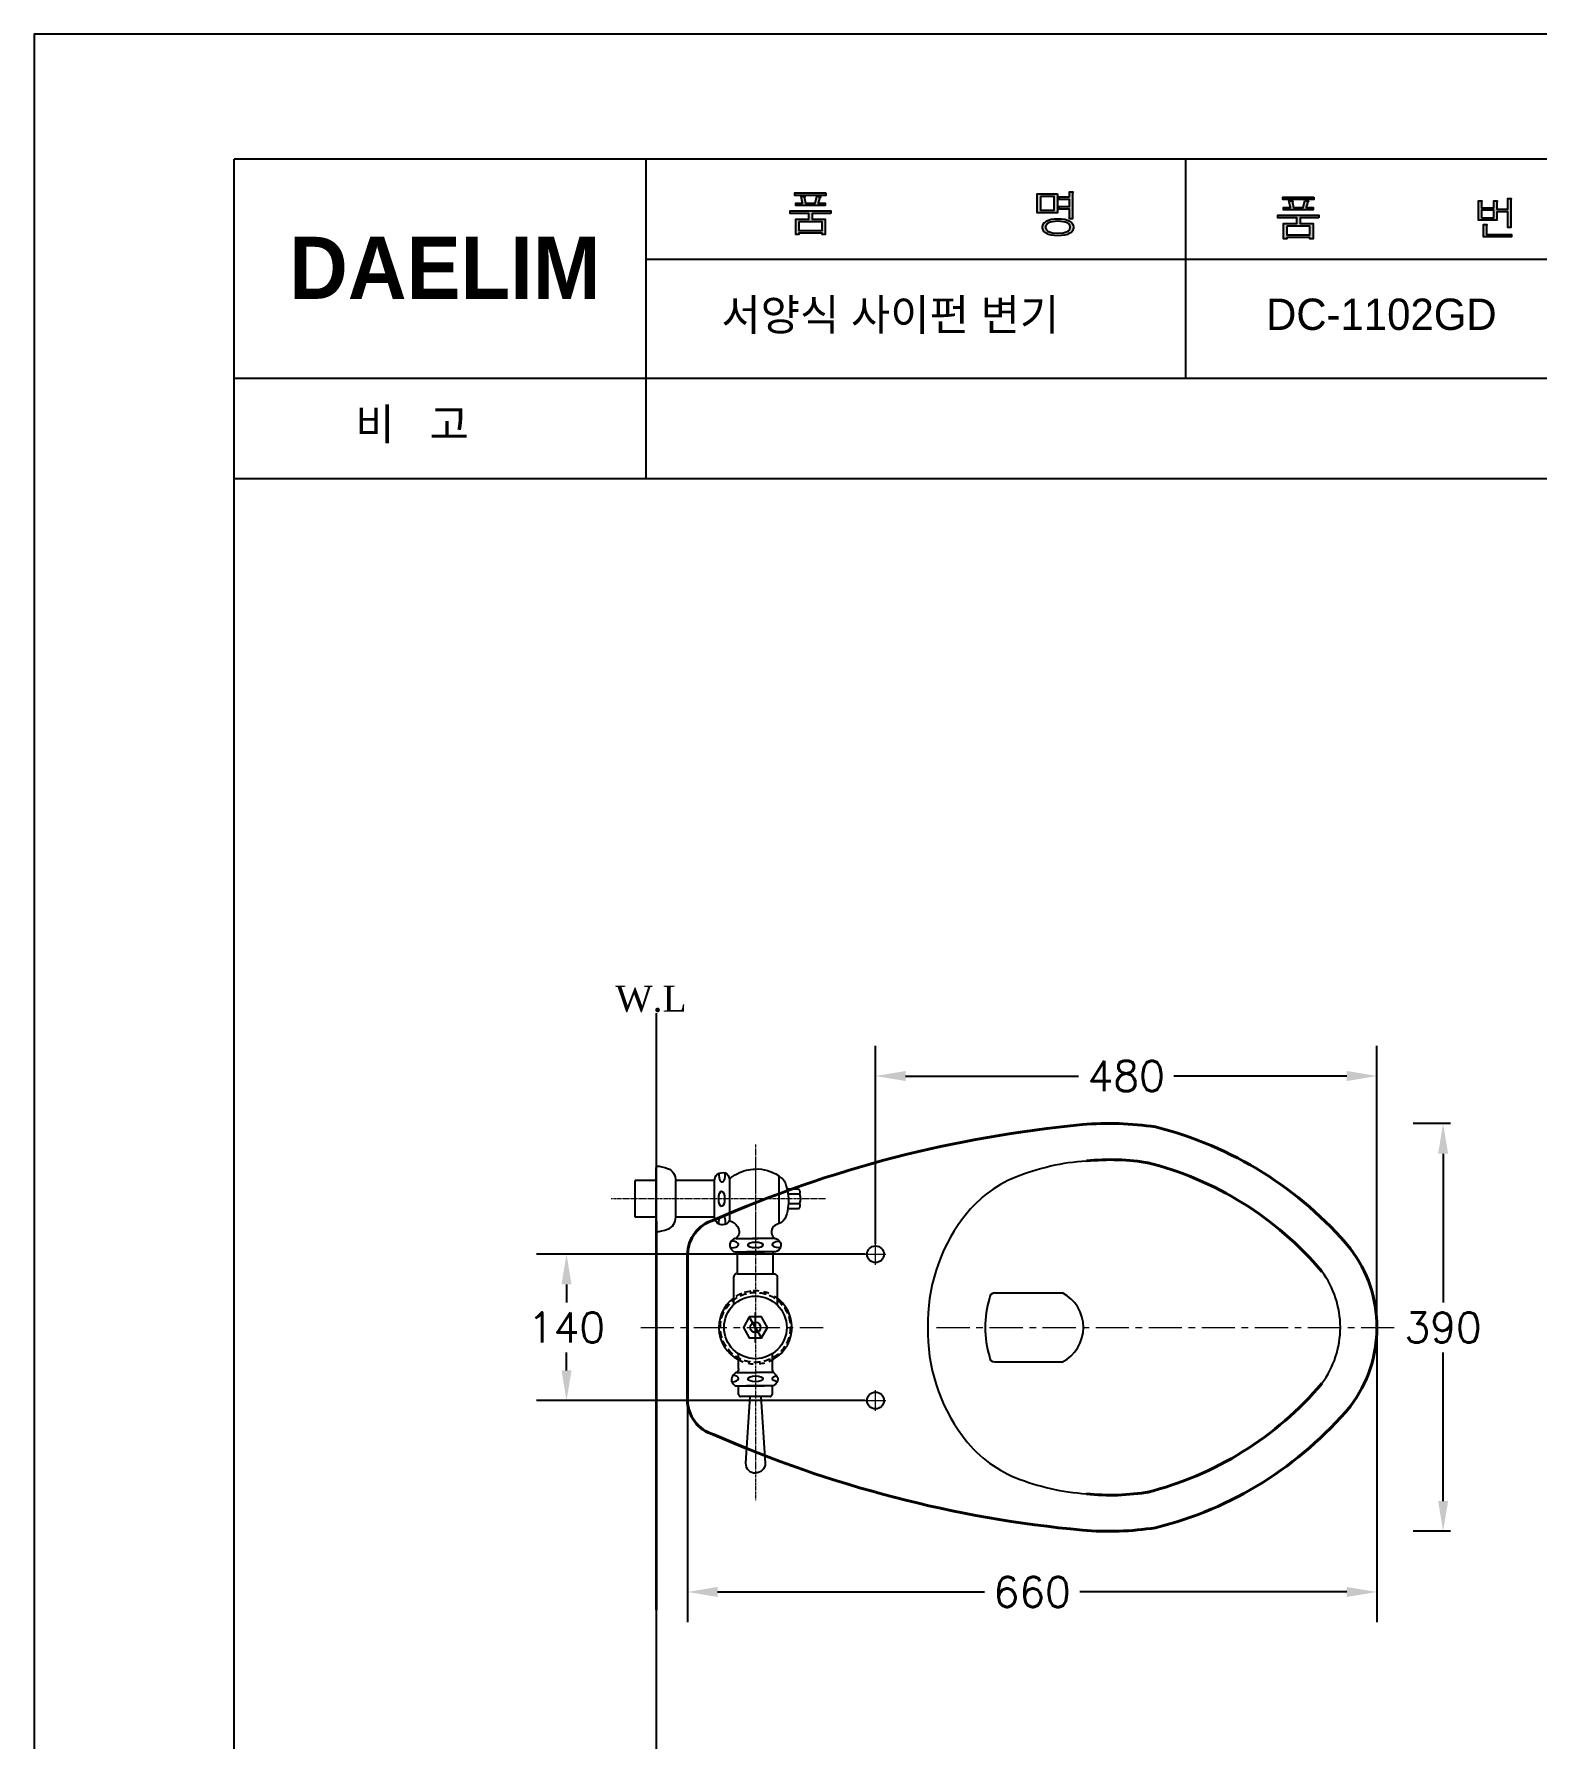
# Model space of a CAD drawing. Extents: x 66119 to 68544, y 58105 to 61535.
# Drawn here: x 66119 to 67557, y 59903 to 61535 of the extents above; entities that cross this region are included whole.
import ezdxf
from ezdxf.lldxf.tags import DXFTag

# ---------------------------------------------------------------- set-up
doc = ezdxf.new("R2010")
doc.units = 0
doc.header["$MEASUREMENT"] = 0
for name, pattern in [('CENTER', [50.8, 31.75, -6.35, 6.35, -6.35]), ('CENTERX2', [4, 2.5, -0.5, 0.5, -0.5]), ('HIDDEN', [9.525, 6.35, -3.175])]:
    doc.linetypes.add(name, pattern=pattern)
doc.layers.get('Defpoints').update_dxf_attribs({"linetype": 'CONTINUOUS'})
for name, color, linetype, lineweight in [('AM_6', 2, 'CONTINUOUS', 30), ('CEN', 1, 'CENTER', 5), ('DWG', 7, 'CONTINUOUS', 25), ('OUTLINE', 11, 'CONTINUOUS', 40), ('Y', 202, 'CONTINUOUS', 35)]:
    doc.layers.add(name, color=color, linetype=linetype, lineweight=lineweight)
for name, color, linetype in [('Dim', 4, 'CONTINUOUS'), ('IN', 221, 'HIDDEN'), ('LINE', 7, 'CONTINUOUS'), ('LINE @ 1 VP1', 7, 'CONTINUOUS'), ('LINE @ 1 VPModel', 7, 'CONTINUOUS'), ('YA', 7, 'CONTINUOUS')]:
    doc.layers.add(name, color=color, linetype=linetype)
doc.styles.add('h', font='', dxfattribs={"height": 30})
doc.styles.get("Standard").update_dxf_attribs({"font": 'txt.shx', "bigfont": 'ghs.shx'})
doc.styles.add('STYLE2', font='dutch.ttf', dxfattribs={"height": 25})
doc.styles.get('h').set_extended_font_data('Haansoft Batang')
tags = doc.linetypes.add('Amconstr', pattern=[9999, 9999, 0]).pattern_tags.tags
tags[6:7] = [DXFTag(74, 4), DXFTag(75, 0), DXFTag(340, '0'), DXFTag(46, 1.0), DXFTag(50, 0.0), DXFTag(44, 0.0), DXFTag(45, 0.0)]
tags[4:5] = [DXFTag(74, 4), DXFTag(75, 0), DXFTag(340, '0'), DXFTag(46, 1.0), DXFTag(50, 0.0), DXFTag(44, 0.0), DXFTag(45, 0.0)]
doc.dimstyles.get("Standard").update_dxf_attribs({"dimtxt": 0.18, "dimasz": 0.18, "dimexe": 0.18, "dimexo": 0.0625, "dimgap": 0.09, "dimtad": 0, "dimtih": 1, "dimtoh": 1, "dimdec": 4, "dimzin": 0, "dimdsep": 46, "dimtxsty": 'Standard', "dimcen": 0.09, "dimadec": 0, "dimazin": 0, "dimtfac": 1, "dimtdec": 4, "dimtofl": 0, "dimtmove": 0, "dimatfit": 0, "dimfxl": 0, "dimtolj": 1, "dimtzin": 0, "dimarcsym": 0})

# ---------------------------------------------------------------- blocks, each defined once
blk = doc.blocks.new('*D60')
at = {"layer": 'Defpoints', "color": 0}
for p in [(66714.3, 60608), (66964.3, 59165.7), (66964.3, 59029.9)]:
    blk.add_point(p, dxfattribs=at)
at = {"layer": 'Dim', "color": 0, "lineweight": -2}
for p, q in [((66714.3, 60598), (66714.3, 59001.1)), ((66964.3, 59155.7), (66964.3, 59001.1)), ((66743.1, 59029.9), (66793.7, 59029.9)), ((66935.5, 59029.9), (66884.9, 59029.9))]:
    blk.add_line(p, q, dxfattribs=at)
at = {"layer": 'Dim', "color": 0}
for points in [[(66743.1, 59034.7), (66743.1, 59025.1), (66714.3, 59029.9)], [(66935.5, 59034.7), (66935.5, 59025.1), (66964.3, 59029.9)]]:
    blk.add_solid(points, dxfattribs=at)
at = {"layer": 'Dim', "color": 0, "insert": (66839.3, 59029.9), "char_height": 28.8, "attachment_point": 5}
blk.add_mtext('\\A1;250', dxfattribs=at)
blk = doc.blocks.new('*D57')
at = {"layer": 'Defpoints', "color": 0}
for p in [(67404.3, 60537.9), (66924.3, 60367.2), (67404.3, 60297.2)]:
    blk.add_point(p, dxfattribs=at)
at = {"layer": 'Dim', "color": 0, "lineweight": -2}
for p, q in [((66924.3, 60377.2), (66924.3, 60566.7)), ((67404.3, 60307.2), (67404.3, 60566.7)), ((66953.1, 60537.9), (67118.7, 60537.9)), ((67375.5, 60537.9), (67209.9, 60537.9))]:
    blk.add_line(p, q, dxfattribs=at)
at = {"layer": 'Dim', "color": 0}
for points in [[(66953.1, 60542.7), (66953.1, 60533.1), (66924.3, 60537.9)], [(67375.5, 60542.7), (67375.5, 60533.1), (67404.3, 60537.9)]]:
    blk.add_solid(points, dxfattribs=at)
at = {"layer": 'Dim', "color": 0, "insert": (67164.3, 60537.9), "char_height": 28.8, "attachment_point": 5}
blk.add_mtext('\\A1;480', dxfattribs=at)
blk = doc.blocks.new('*D58')
at = {"layer": 'Defpoints', "color": 0}
for p in [(66744.3, 60297.2), (67404.3, 60297.2), (66744.3, 60043.9)]:
    blk.add_point(p, dxfattribs=at)
at = {"layer": 'Dim', "color": 0, "lineweight": -2}
for p, q in [((66744.3, 60287.2), (66744.3, 60015.1)), ((67404.3, 60287.2), (67404.3, 60015.1)), ((66773.1, 60043.9), (67028.7, 60043.9)), ((67375.5, 60043.9), (67119.9, 60043.9))]:
    blk.add_line(p, q, dxfattribs=at)
at = {"layer": 'Dim', "color": 0}
for points in [[(66773.1, 60048.7), (66773.1, 60039.1), (66744.3, 60043.9)], [(67375.5, 60048.7), (67375.5, 60039.1), (67404.3, 60043.9)]]:
    blk.add_solid(points, dxfattribs=at)
at = {"layer": 'Dim', "color": 0, "insert": (67074.3, 60043.9), "char_height": 28.8, "attachment_point": 5}
blk.add_mtext('\\A1;660', dxfattribs=at)
blk = doc.blocks.new('*D59')
at = {"layer": 'Defpoints', "color": 0}
for p in [(66924.3, 60367.2), (66628.5, 60227.2), (66924.3, 60227.2)]:
    blk.add_point(p, dxfattribs=at)
at = {"layer": 'Dim', "color": 0, "lineweight": -2}
for p, q in [((66914.3, 60367.2), (66599.7, 60367.2)), ((66628.5, 60338.4), (66628.5, 60321.2)), ((66628.5, 60256), (66628.5, 60273.2)), ((66914.3, 60227.2), (66599.7, 60227.2))]:
    blk.add_line(p, q, dxfattribs=at)
at = {"layer": 'Dim', "color": 0}
for points in [[(66623.7, 60338.4), (66633.3, 60338.4), (66628.5, 60367.2)], [(66623.7, 60256), (66633.3, 60256), (66628.5, 60227.2)]]:
    blk.add_solid(points, dxfattribs=at)
at = {"layer": 'Dim', "color": 0, "insert": (66628.5, 60297.2), "char_height": 28.8, "attachment_point": 5}
blk.add_mtext('\\A1;140', dxfattribs=at)
blk = doc.blocks.new('*D56')
at = {"layer": 'Defpoints', "color": 0}
for p in [(67484.9, 60492.3), (67467.7, 60102.1), (67484.9, 60102.1)]:
    blk.add_point(p, dxfattribs=at)
at = {"layer": 'Dim', "color": 0, "lineweight": -2}
for p, q in [((67474.9, 60492.3), (67438.9, 60492.3)), ((67467.7, 60463.5), (67467.7, 60321.2)), ((67467.7, 60130.9), (67467.7, 60273.2)), ((67474.9, 60102.1), (67438.9, 60102.1))]:
    blk.add_line(p, q, dxfattribs=at)
at = {"layer": 'Dim', "color": 0}
for points in [[(67462.9, 60463.5), (67472.5, 60463.5), (67467.7, 60492.3)], [(67462.9, 60130.9), (67472.5, 60130.9), (67467.7, 60102.1)]]:
    blk.add_solid(points, dxfattribs=at)
at = {"layer": 'Dim', "color": 0, "insert": (67467.7, 60297.2), "char_height": 28.8, "attachment_point": 5}
blk.add_mtext('\\A1;390', dxfattribs=at)
blk = doc.blocks.new('*U62')
at = {"layer": 'LINE @ 1 VP1', "linetype": 'Amconstr'}
h = blk.add_hatch(color=256, dxfattribs=at)
h.dxf.hatch_style = 1
h.paths.add_polyline_path([(67321.5, 61369.5), (67315, 61369.5), (67315, 61367.2), (67343.3, 61367.2), (67343.3, 61369.5), (67336.6, 61369.5), (67337.9, 61374), (67338, 61374.4), (67338.6, 61375.1), (67338.6, 61375.1), (67338.7, 61375.2), (67338.7, 61375.2), (67338.7, 61375.3), (67338.7, 61375.3), (67338.7, 61375.3), (67338.7, 61375.3), (67338.7, 61375.4), (67338.7, 61375.4), (67338.7, 61375.4), (67338.6, 61375.4), (67338.6, 61375.4), (67338.4, 61375.5), (67337.7, 61375.6), (67335.2, 61376.1), (67333.7, 61369.5), (67324.5, 61369.5), (67323.3, 61374.4), (67323.5, 61375), (67323.7, 61375.3), (67323.7, 61375.4), (67323.7, 61375.4), (67323.7, 61375.5), (67323.7, 61375.5), (67323.7, 61375.5), (67323.7, 61375.6), (67323.7, 61375.6), (67323.7, 61375.6), (67323.7, 61375.6), (67323.7, 61375.6), (67323.6, 61375.7), (67323.6, 61375.7), (67323.5, 61375.7), (67323.2, 61375.7), (67322.3, 61375.8), (67320.1, 61375.8)])
h.paths.add_polyline_path([(67309.6, 61362.2), (67309.6, 61359.6), (67327.6, 61359.6), (67327.6, 61354.1), (67315, 61354.1), (67315, 61339.4), (67318.1, 61339.4), (67318.1, 61340.7), (67340.2, 61340.7), (67340.2, 61339.4), (67343.3, 61339.4), (67343.3, 61354.1), (67330.7, 61354.1), (67330.7, 61359.6), (67348.7, 61359.6), (67348.7, 61362.2)])
h.paths.add_polyline_path([(67340.2, 61351.6), (67340.2, 61343.3), (67318.1, 61343.3), (67318.1, 61351.6)], flags=16)
at = {"layer": 'LINE @ 1 VPModel', "linetype": 'Amconstr'}
h = blk.add_hatch(color=256, dxfattribs=at)
h.dxf.hatch_style = 1
h.paths.add_polyline_path([(67321.5, 61369.5), (67315, 61369.5), (67315, 61367.2), (67343.3, 61367.2), (67343.3, 61369.5), (67336.6, 61369.5), (67337.9, 61374), (67338, 61374.4), (67338.6, 61375.1), (67338.6, 61375.1), (67338.7, 61375.2), (67338.7, 61375.2), (67338.7, 61375.3), (67338.7, 61375.3), (67338.7, 61375.3), (67338.7, 61375.3), (67338.7, 61375.4), (67338.7, 61375.4), (67338.7, 61375.4), (67338.6, 61375.4), (67338.6, 61375.4), (67338.4, 61375.5), (67337.7, 61375.6), (67335.2, 61376.1), (67333.7, 61369.5), (67324.5, 61369.5), (67323.3, 61374.4), (67323.5, 61375), (67323.7, 61375.3), (67323.7, 61375.4), (67323.7, 61375.4), (67323.7, 61375.5), (67323.7, 61375.5), (67323.7, 61375.5), (67323.7, 61375.6), (67323.7, 61375.6), (67323.7, 61375.6), (67323.7, 61375.6), (67323.7, 61375.6), (67323.6, 61375.7), (67323.6, 61375.7), (67323.5, 61375.7), (67323.2, 61375.7), (67322.3, 61375.8), (67320.1, 61375.8)])
h.paths.add_polyline_path([(67309.6, 61362.2), (67309.6, 61359.6), (67327.6, 61359.6), (67327.6, 61354.1), (67315, 61354.1), (67315, 61339.4), (67318.1, 61339.4), (67318.1, 61340.7), (67340.2, 61340.7), (67340.2, 61339.4), (67343.3, 61339.4), (67343.3, 61354.1), (67330.7, 61354.1), (67330.7, 61359.6), (67348.7, 61359.6), (67348.7, 61362.2)])
h.paths.add_polyline_path([(67340.2, 61351.6), (67340.2, 61343.3), (67318.1, 61343.3), (67318.1, 61351.6)], flags=16)
blk = doc.blocks.new('*U63')
at = {"layer": 'LINE @ 1 VP1', "linetype": 'Amconstr'}
h = blk.add_hatch(color=256, dxfattribs=at)
h.dxf.hatch_style = 1
h.paths.add_polyline_path([(67343.9, 61379.3), (67314.4, 61379.3), (67314.4, 61377), (67343.9, 61377)])
at = {"layer": 'LINE @ 1 VPModel', "linetype": 'Amconstr'}
h = blk.add_hatch(color=256, dxfattribs=at)
h.dxf.hatch_style = 1
h.paths.add_polyline_path([(67343.9, 61379.3), (67314.4, 61379.3), (67314.4, 61377), (67343.9, 61377)])
blk = doc.blocks.new('*U64')
at = {"layer": 'LINE @ 1 VP1', "linetype": 'Amconstr'}
h = blk.add_hatch(color=256, dxfattribs=at)
h.dxf.hatch_style = 1
h.paths.add_polyline_path([(67519.2, 61374.3), (67519.2, 61374.7), (67519.4, 61375), (67519.5, 61375.2), (67519.5, 61375.3), (67519.5, 61375.4), (67519.5, 61375.4), (67519.5, 61375.5), (67519.5, 61375.5), (67519.5, 61375.5), (67519.5, 61375.5), (67519.5, 61375.5), (67519.5, 61375.6), (67519.5, 61375.6), (67519.4, 61375.6), (67519.3, 61375.7), (67519.2, 61375.7), (67519.1, 61375.7), (67518.2, 61375.8), (67516.4, 61375.8), (67516.4, 61369.1), (67504.4, 61369.1), (67504.4, 61374.5), (67504.5, 61374.9), (67504.7, 61375.2), (67504.8, 61375.3), (67504.9, 61375.4), (67504.9, 61375.5), (67504.9, 61375.5), (67504.9, 61375.5), (67504.9, 61375.5), (67504.9, 61375.6), (67504.9, 61375.6), (67504.9, 61375.6), (67504.9, 61375.6), (67504.8, 61375.6), (67504.8, 61375.7), (67504.8, 61375.7), (67504.8, 61375.7), (67504.7, 61375.7), (67504.5, 61375.7), (67503.8, 61375.8), (67501.7, 61375.8), (67501.7, 61357.4), (67519.2, 61357.4), (67519.2, 61365.4), (67529.5, 61365.4), (67529.5, 61350.3), (67532.4, 61350.3), (67532.4, 61376.6), (67532.4, 61376.9), (67532.6, 61377.3), (67532.7, 61377.5), (67532.7, 61377.6), (67532.7, 61377.7), (67532.7, 61377.7), (67532.7, 61377.8), (67532.7, 61377.8), (67532.7, 61377.8), (67532.7, 61377.9), (67532.7, 61377.9), (67532.7, 61377.9), (67532.6, 61377.9), (67532.6, 61377.9), (67532.5, 61378), (67532.5, 61378), (67532.2, 61378), (67531.9, 61378), (67529.5, 61378), (67529.5, 61367.8), (67519.2, 61367.8)])
h.paths.add_polyline_path([(67516.4, 61366.9), (67516.4, 61359.6), (67504.4, 61359.6), (67504.4, 61366.9)], flags=16)
h.paths.add_polyline_path([(67509.5, 61352.7), (67509.4, 61352.6), (67509.3, 61352.3), (67509.2, 61351.9), (67509.2, 61343.6), (67533.2, 61343.6), (67533.2, 61341.3), (67506.5, 61341.3), (67506.5, 61353.2), (67508.5, 61353.2), (67509.2, 61353.1), (67509.4, 61353.1), (67509.5, 61353), (67509.6, 61352.9), (67509.5, 61352.9)])
at = {"layer": 'LINE @ 1 VPModel', "linetype": 'Amconstr'}
h = blk.add_hatch(color=256, dxfattribs=at)
h.dxf.hatch_style = 1
h.paths.add_polyline_path([(67519.2, 61374.3), (67519.2, 61374.7), (67519.4, 61375), (67519.5, 61375.2), (67519.5, 61375.3), (67519.5, 61375.4), (67519.5, 61375.4), (67519.5, 61375.5), (67519.5, 61375.5), (67519.5, 61375.5), (67519.5, 61375.5), (67519.5, 61375.5), (67519.5, 61375.6), (67519.5, 61375.6), (67519.4, 61375.6), (67519.3, 61375.7), (67519.2, 61375.7), (67519.1, 61375.7), (67518.2, 61375.8), (67516.4, 61375.8), (67516.4, 61369.1), (67504.4, 61369.1), (67504.4, 61374.5), (67504.5, 61374.9), (67504.7, 61375.2), (67504.8, 61375.3), (67504.9, 61375.4), (67504.9, 61375.5), (67504.9, 61375.5), (67504.9, 61375.5), (67504.9, 61375.5), (67504.9, 61375.6), (67504.9, 61375.6), (67504.9, 61375.6), (67504.9, 61375.6), (67504.8, 61375.6), (67504.8, 61375.7), (67504.8, 61375.7), (67504.8, 61375.7), (67504.7, 61375.7), (67504.5, 61375.7), (67503.8, 61375.8), (67501.7, 61375.8), (67501.7, 61357.4), (67519.2, 61357.4), (67519.2, 61365.4), (67529.5, 61365.4), (67529.5, 61350.3), (67532.4, 61350.3), (67532.4, 61376.6), (67532.4, 61376.9), (67532.6, 61377.3), (67532.7, 61377.5), (67532.7, 61377.6), (67532.7, 61377.7), (67532.7, 61377.7), (67532.7, 61377.8), (67532.7, 61377.8), (67532.7, 61377.8), (67532.7, 61377.9), (67532.7, 61377.9), (67532.7, 61377.9), (67532.6, 61377.9), (67532.6, 61377.9), (67532.5, 61378), (67532.5, 61378), (67532.2, 61378), (67531.9, 61378), (67529.5, 61378), (67529.5, 61367.8), (67519.2, 61367.8)])
h.paths.add_polyline_path([(67516.4, 61366.9), (67516.4, 61359.6), (67504.4, 61359.6), (67504.4, 61366.9)], flags=16)
h.paths.add_polyline_path([(67509.5, 61352.7), (67509.4, 61352.6), (67509.3, 61352.3), (67509.2, 61351.9), (67509.2, 61343.6), (67533.2, 61343.6), (67533.2, 61341.3), (67506.5, 61341.3), (67506.5, 61353.2), (67508.5, 61353.2), (67509.2, 61353.1), (67509.4, 61353.1), (67509.5, 61353), (67509.6, 61352.9), (67509.5, 61352.9)])

msp = doc.modelspace()

# ---------------------------------------------------------------- hatches: boundary and pattern name
at = {"layer": 'YA'}
h = msp.add_hatch(color=256, dxfattribs=at)
h.paths.add_polyline_path([(67109.9, 61379.6), (67109.9, 61384.4), (67112.4, 61384.4), (67112.7, 61384.4), (67113, 61384.4), (67113.1, 61384.3), (67113.2, 61384.3), (67113.3, 61384.3), (67113.3, 61384.3), (67113.3, 61384.3), (67113.3, 61384.2), (67113.4, 61384.2), (67113.4, 61384.2), (67113.4, 61384.2), (67113.4, 61384.2), (67113.4, 61384.2), (67113.4, 61384.2), (67113.4, 61384.1), (67113.4, 61384.1), (67113.4, 61384.1), (67113.3, 61383.9), (67113.2, 61383.7), (67113.1, 61383.4), (67113, 61383), (67113, 61358.7), (67109.9, 61358.7), (67109.9, 61367.7), (67100, 61367.7), (67100, 61370.3), (67109.9, 61370.3), (67109.9, 61377), (67100, 61377), (67100, 61379.6)])
h.paths.add_polyline_path([(67090.2, 61354.7), (67089.5, 61354.4), (67088.9, 61353.9), (67088.4, 61353.5), (67088, 61353), (67087.7, 61352.4), (67087.5, 61351.8), (67087.4, 61351.2), (67087.3, 61350.5), (67087.4, 61349.8), (67087.5, 61349.2), (67087.7, 61348.6), (67088, 61348.1), (67088.4, 61347.6), (67088.9, 61347.2), (67089.5, 61346.8), (67090.2, 61346.4), (67091.8, 61345.8), (67093.8, 61345.3), (67099, 61345), (67104.2, 61345.3), (67106.2, 61345.8), (67107.8, 61346.4), (67108.5, 61346.8), (67109.1, 61347.2), (67109.6, 61347.6), (67110, 61348.1), (67110.3, 61348.6), (67110.6, 61349.2), (67110.7, 61349.8), (67110.7, 61350.5), (67110.7, 61351.2), (67110.6, 61351.8), (67110.3, 61352.4), (67110, 61353), (67109.6, 61353.5), (67109.1, 61353.9), (67108.5, 61354.4), (67107.8, 61354.7), (67106.2, 61355.4), (67104.2, 61355.8), (67099, 61356.2), (67093.9, 61355.8), (67091.8, 61355.4)], flags=16)
h.paths.add_polyline_path([(67110.2, 61356.4), (67111, 61355.8), (67111.8, 61355.2), (67112.4, 61354.6), (67112.9, 61353.8), (67113.3, 61353.1), (67113.6, 61352.3), (67113.8, 61351.4), (67113.8, 61350.5), (67113.8, 61349.6), (67113.6, 61348.8), (67113.3, 61348), (67112.9, 61347.2), (67112.4, 61346.5), (67111.8, 61345.9), (67111, 61345.3), (67110.2, 61344.7), (67109.1, 61344.2), (67108, 61343.7), (67105.4, 61343), (67102.4, 61342.6), (67099, 61342.4), (67095.6, 61342.6), (67092.6, 61343), (67090, 61343.7), (67088.9, 61344.2), (67087.8, 61344.7), (67087, 61345.3), (67086.3, 61345.9), (67085.6, 61346.5), (67085.1, 61347.2), (67084.7, 61348), (67084.5, 61348.8), (67084.3, 61349.6), (67084.2, 61350.5), (67084.3, 61351.4), (67084.5, 61352.3), (67084.7, 61353.1), (67085.1, 61353.8), (67085.6, 61354.6), (67086.3, 61355.2), (67087, 61355.8), (67087.8, 61356.4), (67088.9, 61356.9), (67090, 61357.4), (67092.6, 61358.1), (67095.6, 61358.6), (67099, 61358.7), (67102.4, 61358.6), (67105.4, 61358.1), (67108, 61357.4), (67109.1, 61356.9)])
h.paths.add_polyline_path([(67082.3, 61380), (67082.3, 61366.9), (67095.4, 61366.9), (67095.4, 61380)], flags=16)
h.paths.add_polyline_path([(67098.5, 61382.6), (67098.5, 61364.3), (67079.2, 61364.3), (67079.2, 61382.6)])
h.paths.add_polyline_path([(66851, 61355.6), (66851, 61347.4), (66873.1, 61347.4), (66873.1, 61355.6)], flags=16)
h.paths.add_polyline_path([(66856.5, 61379.7), (66856.5, 61379.7), (66856.6, 61379.7), (66856.6, 61379.7), (66856.6, 61379.6), (66856.6, 61379.6), (66856.6, 61379.6), (66856.6, 61379.6), (66856.6, 61379.5), (66856.6, 61379.5), (66856.5, 61379.4), (66856.4, 61379.2), (66856.3, 61378.8), (66856.3, 61378.7), (66856.2, 61378.6), (66856.2, 61378.5), (66856.2, 61378.3), (66857.4, 61373.6), (66866.6, 61373.6), (66868.1, 61380.2), (66870.5, 61379.7), (66871.2, 61379.6), (66871.4, 61379.5), (66871.5, 61379.5), (66871.5, 61379.5), (66871.5, 61379.4), (66871.6, 61379.4), (66871.6, 61379.4), (66871.6, 61379.4), (66871.6, 61379.4), (66871.6, 61379.3), (66871.6, 61379.3), (66871.5, 61379.3), (66871.5, 61379.2), (66871.5, 61379.1), (66871.3, 61379), (66871, 61378.6), (66870.9, 61378.5), (66870.8, 61378.3), (66870.8, 61378.2), (66870.8, 61378.1), (66869.5, 61373.6), (66876.2, 61373.6), (66876.2, 61371.2), (66847.9, 61371.2), (66847.9, 61373.6), (66854.4, 61373.6), (66853, 61379.9), (66855.2, 61379.9), (66856.1, 61379.8), (66856.4, 61379.8), (66856.5, 61379.8), (66856.5, 61379.7)])
h.paths.add_polyline_path([(66876.8, 61383.4), (66876.8, 61381), (66847.2, 61381), (66847.2, 61383.4)])
h.paths.add_polyline_path([(66881.5, 61363.7), (66863.6, 61363.7), (66863.6, 61358.2), (66876.2, 61358.2), (66876.2, 61343.5), (66873.1, 61343.5), (66873.1, 61344.8), (66851, 61344.8), (66851, 61343.5), (66847.9, 61343.5), (66847.9, 61358.2), (66860.5, 61358.2), (66860.5, 61363.7), (66842.5, 61363.7), (66842.5, 61366.3), (66881.5, 61366.3)])

# ---------------------------------------------------------------- linework, layer by layer
at = {"layer": 'CEN', "color": 0, "linetype": 'CENTERX2'}
for p, q in [((66809.3, 60472.2), (66809.3, 60131.7)), ((66876.5, 60420.2), (66671.2, 60420.2))]:
    msp.add_line(p, q, dxfattribs=at)
at = {"layer": 'CEN', "color": 0}
for p, q in [((66809.3, 60456.8), (66809.3, 60380.3)), ((66924.3, 60357.2), (66924.3, 60377.2)), ((66914.3, 60367.2), (66934.3, 60367.2)), ((66699.5, 60297.2), (66874.2, 60297.2)), ((66982.7, 60297.2), (67423.9, 60297.2)), ((66924.3, 60217.2), (66924.3, 60237.2)), ((66914.3, 60227.2), (66934.3, 60227.2))]:
    msp.add_line(p, q, dxfattribs=at)
at = {"layer": 'Dim', "color": 0}
msp.add_line((66809.3, 60282.8), (66809.3, 60311.6), dxfattribs=at)
at = {"layer": 'DWG', "color": 0, "lineweight": 30}
for p, q in [((66714.3, 60434), (66714.3, 60450.2)), ((66714.3, 60401.5), (66714.3, 60434)), ((66714.3, 60401.5), (66714.3, 60385.2))]:
    msp.add_line(p, q, dxfattribs=at)
at = {"layer": 'IN', "color": 0}
msp.add_circle((66809.3, 60297.2), 33.5, dxfattribs=at)
at = {"layer": 'LINE', "color": 0}
for p, q in [((67038.3, 60330.2), (67103.3, 60330.2)), ((67038.3, 60264.2), (67103.3, 60264.2))]:
    msp.add_line(p, q, dxfattribs=at)
for centre in [(66924.3, 60367.2), (66924.3, 60227.2)]:
    msp.add_circle(centre, 8, dxfattribs=at)
for centre, radius, start, end in [((67141.2, 60234.6), 222.4, 93.8678, 111.7899), ((67104.3, 60330.2), 120, 112.379, 143.747), ((67142.3, 60300.8), 168, 143.3117, 181.2169), ((67279.3, 60297.2), 90, 0, 36.5007), ((67038.3, 60325.2), 5, 90, 180), ((67086.1, 60297.2), 37.2, 297.5632, 62.4368), ((67129.9, 60297.2), 100.6, 163.8382, 196.1618), ((67142.3, 60293.7), 168, 178.7831, 216.6883), ((67279.3, 60297.2), 90, 323.4993, 0), ((67038.3, 60269.2), 5, 180, 270), ((67104.3, 60264.2), 120, 216.253, 247.621), ((67141.2, 60359.8), 222.4, 248.2101, 266.1322)]:
    msp.add_arc(centre, radius, start, end, dxfattribs=at)
at = {"layer": 'OUTLINE', "color": 0}
msp.add_line((66744.3, 60228.1), (66744.3, 60366.3), dxfattribs=at)
for centre, radius, start, end in [((67227.7, 59358.3), 1137.9, 95.3112, 113.7569), ((67147.6, 60192.8), 299.7, 81.4103, 94.8257), ((67106.5, 60143.7), 355.9, 40.0135, 76.0378), ((67149.3, 60242.8), 215, 80.0696, 96.1664), ((67106.5, 60143.7), 320.9, 40.1845, 76.0378), ((66779.3, 60366.3), 35, 106.5836, 178.4837), ((67279.3, 60297.2), 125, 0, 37.0455), ((67279.3, 60297.2), 125, 322.9545, 0), ((67106.5, 60450.7), 320.9, 283.9622, 319.8155), ((66779.3, 60228.1), 35, 180, 253.4164), ((67106.5, 60450.7), 355.9, 283.9622, 319.9865), ((67227.7, 61236.1), 1137.9, 246.2431, 264.6888), ((67149.3, 60351.6), 215, 263.8336, 279.9304), ((67147.8, 60396.8), 294.8, 265.0629, 278.7012)]:
    msp.add_arc(centre, radius, start, end, dxfattribs=at)
at = {"layer": 'Y', "color": 0}
msp.add_line((66714.3, 60399), (66714.3, 60026.7), dxfattribs=at)
at = {"layer": 'YA', "color": 7}
for p, q in [((68386.2, 61415.6), (66310.2, 61415.6)), ((66310.2, 60345.4), (66310.2, 61415.6)), ((66704.6, 61109.6), (66704.6, 61415.6)), ((67221.5, 61205.2), (67221.5, 61415.2)), ((68386.2, 61319.6), (66704.6, 61319.6)), ((68386.2, 61205.6), (66310.2, 61205.6)), ((68386.2, 61109.6), (66310.2, 61109.6)), ((68386.2, 61109.6), (66310.2, 61109.6)), ((66310.2, 58235.6), (66310.2, 60345.4))]:
    msp.add_line(p, q, dxfattribs=at)
at = {"layer": 'YA', "color": 0}
for p, q in [((66714.3, 60451.6), (66714.3, 60388.9)), ((66714.3, 60451.6), (66714.3, 60388.9)), ((66832.1, 60396.6), (66832.1, 60441.5)), ((66694.2, 60402.7), (66694.2, 60437.7)), ((66714.3, 60437.7), (66694.2, 60437.7)), ((66770.3, 60437.7), (66733, 60437.7)), ((66733, 60402.7), (66733, 60437.7)), ((66839.6, 60429.8), (66850.6, 60429.8)), ((66850.7, 60410.6), (66840.4, 60410.6)), ((66851.5, 60424.9), (66840.7, 60424.9)), ((66840.9, 60415.8), (66851.5, 60415.8)), ((66714.3, 60402.7), (66694.2, 60402.7)), ((66770.3, 60402.7), (66733, 60402.7)), ((66790.1, 60369.5), (66817.9, 60369.5)), ((66792.3, 60348.6), (66792.3, 60369.5)), ((66828.6, 60369.5), (66800.7, 60369.5)), ((66826.3, 60348.6), (66826.3, 60369.5)), ((66792.3, 60348.6), (66826.3, 60348.6)), ((66815.1, 60287.2), (66803.5, 60307.2)), ((66793.3, 60257.5), (66793.3, 60271.9)), ((66825.3, 60271.8), (66825.3, 60257.5)), ((66825.3, 60254.1), (66825.3, 60254)), ((66790.1, 60241.3), (66817.9, 60241.3)), ((66793.3, 60233), (66793.3, 60241.3)), ((66823.3, 60231), (66795.3, 60231)), ((66826.3, 60241.3), (66800.7, 60241.3)), ((66825.3, 60241.3), (66825.3, 60233))]:
    msp.add_line(p, q, dxfattribs=at)
for points in [[(66118.8, 58105.1), (68544.3, 58105.1), (68544.3, 61535.4), (66118.8, 61535.4)], [(66803.5, 60307.2), (66797.8, 60297.2), (66803.5, 60287.2), (66815.1, 60287.2), (66820.9, 60297.2), (66815.1, 60307.2)]]:
    msp.add_lwpolyline(points, close=True, dxfattribs=at)
at = {"layer": 'YA', "color": 7}
for points in [[(66876.8, 61383.4), (66876.8, 61381), (66847.2, 61381), (66847.2, 61383.4), (66876.8, 61383.4)], [(66856.5, 61379.7), (66856.5, 61379.7), (66856.6, 61379.7), (66856.6, 61379.7), (66856.6, 61379.6), (66856.6, 61379.6), (66856.6, 61379.6), (66856.6, 61379.6), (66856.6, 61379.5), (66856.6, 61379.5), (66856.5, 61379.4), (66856.4, 61379.2), (66856.3, 61378.8), (66856.3, 61378.7), (66856.2, 61378.6), (66856.2, 61378.5), (66856.2, 61378.3), (66857.4, 61373.6), (66866.6, 61373.6), (66868.1, 61380.2), (66870.5, 61379.7), (66871.2, 61379.6), (66871.4, 61379.5), (66871.5, 61379.5), (66871.5, 61379.5), (66871.5, 61379.4), (66871.6, 61379.4), (66871.6, 61379.4), (66871.6, 61379.4), (66871.6, 61379.4), (66871.6, 61379.3), (66871.6, 61379.3), (66871.5, 61379.3), (66871.5, 61379.2), (66871.5, 61379.1), (66871.3, 61379), (66871, 61378.6), (66870.9, 61378.5), (66870.8, 61378.3), (66870.8, 61378.2), (66870.8, 61378.1), (66869.5, 61373.6), (66876.2, 61373.6), (66876.2, 61371.2), (66847.9, 61371.2), (66847.9, 61373.6), (66854.4, 61373.6), (66853, 61379.9), (66855.2, 61379.9), (66856.1, 61379.8), (66856.4, 61379.8), (66856.5, 61379.8), (66856.5, 61379.7), (66856.5, 61379.7)], [(67098.5, 61382.6), (67098.5, 61364.3), (67079.2, 61364.3), (67079.2, 61382.6), (67098.5, 61382.6)], [(67082.3, 61380), (67082.3, 61366.9), (67095.4, 61366.9), (67095.4, 61380), (67082.3, 61380)], [(67109.9, 61379.6), (67109.9, 61384.4), (67112.4, 61384.4), (67112.7, 61384.4), (67113, 61384.4), (67113.1, 61384.3), (67113.2, 61384.3), (67113.3, 61384.3), (67113.3, 61384.3), (67113.3, 61384.3), (67113.3, 61384.2), (67113.4, 61384.2), (67113.4, 61384.2), (67113.4, 61384.2), (67113.4, 61384.2), (67113.4, 61384.2), (67113.4, 61384.2), (67113.4, 61384.1), (67113.4, 61384.1), (67113.4, 61384.1), (67113.3, 61383.9), (67113.2, 61383.7), (67113.1, 61383.4), (67113, 61383), (67113, 61358.7), (67109.9, 61358.7), (67109.9, 61367.7), (67100, 61367.7), (67100, 61370.3), (67109.9, 61370.3), (67109.9, 61377), (67100, 61377), (67100, 61379.6), (67109.9, 61379.6)], [(67343.9, 61379.3), (67343.9, 61377), (67314.4, 61377), (67314.4, 61379.3), (67343.9, 61379.3)], [(67323.7, 61375.6), (67323.7, 61375.6), (67323.7, 61375.6), (67323.7, 61375.6), (67323.7, 61375.6), (67323.7, 61375.5), (67323.7, 61375.5), (67323.7, 61375.5), (67323.7, 61375.4), (67323.7, 61375.4), (67323.7, 61375.3), (67323.6, 61375.1), (67323.4, 61374.8), (67323.4, 61374.6), (67323.4, 61374.5), (67323.4, 61374.4), (67323.4, 61374.3), (67324.5, 61369.5), (67333.7, 61369.5), (67335.2, 61376.1), (67337.7, 61375.6), (67338.4, 61375.5), (67338.6, 61375.4), (67338.6, 61375.4), (67338.7, 61375.4), (67338.7, 61375.4), (67338.7, 61375.4), (67338.7, 61375.3), (67338.7, 61375.3), (67338.7, 61375.3), (67338.7, 61375.3), (67338.7, 61375.2), (67338.7, 61375.2), (67338.6, 61375.1), (67338.6, 61375.1), (67338.4, 61374.9), (67338.1, 61374.5), (67338, 61374.4), (67338, 61374.3), (67337.9, 61374.1), (67337.9, 61374), (67336.6, 61369.5), (67343.3, 61369.5), (67343.3, 61367.2), (67315, 61367.2), (67315, 61369.5), (67321.5, 61369.5), (67320.1, 61375.8), (67322.3, 61375.8), (67323.2, 61375.7), (67323.5, 61375.7), (67323.6, 61375.7), (67323.6, 61375.7), (67323.7, 61375.6)], [(67504.8, 61375.6), (67504.9, 61375.6), (67504.9, 61375.6), (67504.9, 61375.6), (67504.9, 61375.6), (67504.9, 61375.5), (67504.9, 61375.5), (67504.9, 61375.5), (67504.9, 61375.5), (67504.9, 61375.4), (67504.8, 61375.3), (67504.7, 61375.2), (67504.5, 61374.9), (67504.4, 61374.5), (67504.4, 61369.1), (67516.4, 61369.1), (67516.4, 61375.8), (67518.2, 61375.8), (67519.1, 61375.7), (67519.2, 61375.7), (67519.3, 61375.7), (67519.4, 61375.6), (67519.5, 61375.6), (67519.5, 61375.6), (67519.5, 61375.5), (67519.5, 61375.5), (67519.5, 61375.5), (67519.5, 61375.5), (67519.5, 61375.5), (67519.5, 61375.4), (67519.5, 61375.4), (67519.5, 61375.3), (67519.5, 61375.2), (67519.4, 61375), (67519.2, 61374.7), (67519.2, 61374.3), (67519.2, 61367.8), (67529.5, 61367.8), (67529.5, 61378), (67531.9, 61378), (67532.2, 61378), (67532.5, 61378), (67532.5, 61378), (67532.6, 61377.9), (67532.6, 61377.9), (67532.7, 61377.9), (67532.7, 61377.9), (67532.7, 61377.9), (67532.7, 61377.8), (67532.7, 61377.8), (67532.7, 61377.8), (67532.7, 61377.8), (67532.7, 61377.8), (67532.7, 61377.7), (67532.7, 61377.7), (67532.7, 61377.6), (67532.7, 61377.5), (67532.6, 61377.3), (67532.4, 61376.9), (67532.4, 61376.6), (67532.4, 61350.3), (67529.5, 61350.3), (67529.5, 61365.4), (67519.2, 61365.4), (67519.2, 61357.4), (67501.7, 61357.4), (67501.7, 61375.8), (67503.8, 61375.8), (67504.5, 61375.7), (67504.7, 61375.7), (67504.8, 61375.7), (67504.8, 61375.7), (67504.8, 61375.7), (67504.8, 61375.6)], [(66881.5, 61363.7), (66863.6, 61363.7), (66863.6, 61358.2), (66876.2, 61358.2), (66876.2, 61343.5), (66873.1, 61343.5), (66873.1, 61344.8), (66851, 61344.8), (66851, 61343.5), (66847.9, 61343.5), (66847.9, 61358.2), (66860.5, 61358.2), (66860.5, 61363.7), (66842.5, 61363.7), (66842.5, 61366.3), (66881.5, 61366.3), (66881.5, 61363.7)], [(66851, 61355.6), (66851, 61347.4), (66873.1, 61347.4), (66873.1, 61355.6), (66851, 61355.6)], [(67110.2, 61356.4), (67111, 61355.8), (67111.8, 61355.2), (67112.4, 61354.6), (67112.9, 61353.8), (67113.3, 61353.1), (67113.6, 61352.3), (67113.7, 61351.4), (67113.8, 61350.5), (67113.7, 61349.6), (67113.6, 61348.8), (67113.3, 61348), (67112.9, 61347.2), (67112.4, 61346.5), (67111.8, 61345.9), (67111, 61345.3), (67110.2, 61344.7), (67109.1, 61344.2), (67108, 61343.7), (67105.4, 61343), (67102.4, 61342.6), (67099, 61342.4), (67095.6, 61342.6), (67092.6, 61343), (67090, 61343.7), (67088.9, 61344.2), (67087.8, 61344.7), (67087, 61345.3), (67086.3, 61345.9), (67085.6, 61346.5), (67085.1, 61347.2), (67084.7, 61348), (67084.5, 61348.8), (67084.3, 61349.6), (67084.2, 61350.5), (67084.3, 61351.4), (67084.5, 61352.3), (67084.7, 61353.1), (67085.1, 61353.8), (67085.6, 61354.6), (67086.3, 61355.2), (67087, 61355.8), (67087.8, 61356.4), (67088.9, 61356.9), (67090, 61357.4), (67092.6, 61358.1), (67095.6, 61358.6), (67099, 61358.7), (67102.4, 61358.6), (67105.4, 61358.1), (67108, 61357.4), (67109.1, 61356.9), (67110.2, 61356.4)], [(67090, 61354.7), (67089.4, 61354.4), (67088.8, 61353.9), (67088.3, 61353.5), (67087.9, 61353), (67087.6, 61352.4), (67087.3, 61351.8), (67087.2, 61351.2), (67087.2, 61350.5), (67087.2, 61349.8), (67087.3, 61349.2), (67087.6, 61348.6), (67087.9, 61348.1), (67088.3, 61347.6), (67088.8, 61347.2), (67089.4, 61346.8), (67090, 61346.4), (67091.7, 61345.8), (67093.7, 61345.3), (67098.9, 61345), (67104, 61345.3), (67106, 61345.8), (67107.7, 61346.4), (67108.4, 61346.8), (67109, 61347.2), (67109.5, 61347.6), (67109.9, 61348.1), (67110.2, 61348.6), (67110.4, 61349.2), (67110.6, 61349.8), (67110.6, 61350.5), (67110.6, 61351.2), (67110.4, 61351.8), (67110.2, 61352.4), (67109.9, 61353), (67109.5, 61353.5), (67109, 61353.9), (67108.4, 61354.4), (67107.7, 61354.7), (67106, 61355.4), (67104, 61355.8), (67098.9, 61356.2), (67093.7, 61355.8), (67091.7, 61355.4), (67090, 61354.7)], [(67348.7, 61359.6), (67330.7, 61359.6), (67330.7, 61354.1), (67343.3, 61354.1), (67343.3, 61339.4), (67340.2, 61339.4), (67340.2, 61340.7), (67318.1, 61340.7), (67318.1, 61339.4), (67315, 61339.4), (67315, 61354.1), (67327.6, 61354.1), (67327.6, 61359.6), (67309.6, 61359.6), (67309.6, 61362.2), (67348.7, 61362.2), (67348.7, 61359.6)], [(67504.4, 61359.6), (67516.4, 61359.6), (67516.4, 61366.9), (67504.4, 61366.9), (67504.4, 61359.6)], [(67318.1, 61351.6), (67318.1, 61343.3), (67340.2, 61343.3), (67340.2, 61351.6), (67318.1, 61351.6)], [(67509.5, 61353), (67509.5, 61353), (67509.5, 61353), (67509.6, 61353), (67509.6, 61353), (67509.6, 61352.9), (67509.6, 61352.9), (67509.5, 61352.9), (67509.5, 61352.7), (67509.4, 61352.6), (67509.3, 61352.3), (67509.2, 61351.9), (67509.2, 61343.6), (67533.2, 61343.6), (67533.2, 61341.3), (67506.5, 61341.3), (67506.5, 61353.2), (67508.5, 61353.2), (67509.2, 61353.1), (67509.3, 61353.1), (67509.4, 61353.1), (67509.5, 61353.1), (67509.5, 61353), (67509.5, 61353)]]:
    msp.add_lwpolyline(points, dxfattribs=at)
at = {"layer": 'YA', "color": 0}
for points in [[(66714.3, 60451.6, -0.089318), (66725.3, 60449.4, -0.31283), (66733, 60437.7)], [(66770.3, 60437.7, -0.189967), (66772.8, 60444, -0.181271), (66780.4, 60445.3, -0.259173), (66784.4, 60439.1), (66784.4, 60399.1, -0.248991), (66778.3, 60395.3, -0.406259), (66770.3, 60402.7), (66770.3, 60437.7)], [(66784.4, 60439.1, -0.121224), (66800.5, 60447.7, -0.073924), (66809.3, 60448.7, -0.073924)], [(66809.3, 60448.7, -0.115996), (66821, 60447.3, -0.119981), (66833, 60441.1, -0.232684), (66838.8, 60432.4, -0.119576), (66840.6, 60414, -0.100352), (66838.4, 60403.3, -0.218746), (66832.1, 60396.6, 0.59072)], [(66850.6, 60429.8, -0.340997), (66851.4, 60424.7, -0.246299), (66851.4, 60416, -0.341448), (66850.6, 60410.5, 0.234186)], [(66714.3, 60388.9, 0.089318), (66725.3, 60391.1, 0.31283), (66733, 60402.7)], [(66784.4, 60399.1, -0.262959), (66792.1, 60393.8, -0.416408), (66790.8, 60382.4), (66812, 60382.4)], [(66832.1, 60396.6, 0.092175), (66826.5, 60393.8, 0.416408), (66827.8, 60382.4), (66806.6, 60382.4)], [(66790.8, 60382.4, 0.245626), (66786.6, 60380.1, 0.345152), (66785.3, 60374.1, 0.322472), (66790.1, 60369.5)], [(66827.8, 60382.4, -0.245626), (66832, 60380.1, -0.345152), (66833.3, 60374.1, -0.322472), (66828.6, 60369.5)], [(66792.3, 60348.6, 0.51299), (66788.5, 60344.5), (66788.5, 60318.8)], [(66826.3, 60348.6, -0.51299), (66830.1, 60344.5), (66830.1, 60318.8)], [(66791.2, 60254.1, 0.111306), (66788.4, 60251.9, 0.254792), (66786.6, 60245.8, 0.158717), (66790.1, 60241.3)], [(66793.3, 60257.5, -0.266296), (66791.2, 60254.1)], [(66825.3, 60257.5, 0.083183), (66826.3, 60254)], [(66826.3, 60254, -0.111508), (66829.9, 60250.6, -0.216264), (66830.5, 60245.7, -0.189554), (66826.3, 60241.3, -0.189554)], [(66804, 60231), (66799.9, 60167.1, 0.424865), (66809.4, 60157.9, -0.19877)], [(66814.6, 60231), (66818.7, 60167.1, -0.424865), (66809.3, 60157.9, 0.19877)]]:
    msp.add_lwpolyline(points, format="xyb", dxfattribs=at)
for points in [[(66791.2, 60254.1), (66809.3, 60254.1)], [(66826.3, 60254.1), (66809.3, 60254.1)]]:
    msp.add_lwpolyline(points, dxfattribs=at)
for radius in [30, 5]:
    msp.add_circle((66809.3, 60297.2), radius, dxfattribs=at)
for centre, radius, start, end in [((66809.3, 60297.2), 35, 111.7353, 122.2903), ((66809.3, 60297.2), 35, 97.1805, 108.0658), ((66809.3, 60297.2), 35, 84.0713, 93.4082), ((66809.3, 60297.2), 35, 68.3282, 76.774), ((66809.3, 60297.2), 35, 126.5561, 250.2648), ((66809.3, 60297.2), 35, 291.4985, 58.2967), ((66809.3, 60297.2), 35, 258.8616, 266.6074), ((66809.3, 60297.2), 35, 276.5382, 285.109), ((66795.3, 60233), 2, 180, 270), ((66823.3, 60233), 2, 270, 0)]:
    msp.add_arc(centre, radius, start, end, dxfattribs=at)
for centre, major_axis, start_param, end_param in [((66777.4, 60442.9), (0, -6.46), 4.415182, 8.246746), ((66786.7, 60376.6), (6.46, 0), 4.525625, 7.93835), ((66786.7, 60248.3), (6.46, 0), 4.741946, 7.666534)]:
    msp.add_ellipse(centre, major_axis=major_axis, ratio=0.479349, start_param=start_param, end_param=end_param, dxfattribs=at)
for centre, major_axis in [((66777, 60420.3), (0, -7.27)), ((66809.3, 60376.1), (7.27, 0)), ((66809.3, 60247.9), (7.27, 0))]:
    msp.add_ellipse(centre, major_axis=major_axis, ratio=0.389031, dxfattribs=at)
at = {"layer": 'YA', "color": 0, "extrusion": (0, 0, -1)}
for centre, major_axis, start_param, end_param in [((66777.4, 60397.6), (0, 6.46), 4.508917, 8.148307), ((66832, 60376.6), (-6.46, 0), 4.529937, 7.934057), ((66832, 60248.3), (-6.46, 0), 4.974794, 7.458636)]:
    msp.add_ellipse(centre, major_axis=major_axis, ratio=0.479349, start_param=start_param, end_param=end_param, dxfattribs=at)

# ---------------------------------------------------------------- block references
at = {"layer": 'LINE', "color": 0}
for name in ['*U62', '*U63', '*U64']:
    msp.add_blockref(name, (0, 0), dxfattribs=at)

# ---------------------------------------------------------------- texts
at = {"layer": 'AM_6', "color": 0, "insert": (66675.3, 60624.4), "char_height": 25, "width": 80.504, "attachment_point": 1, "style": 'STYLE2'}
msp.add_mtext('W.L', dxfattribs=at)
at = {"layer": 'Dim', "color": 0, "char_height": 30, "attachment_point": 1, "style": 'h'}
for s, insert, width in [('{\\fGulim|b0|i0|c129|p50;서양식} {\\fGulim|b0|i0|c129|p50;사이펀} {\\fGulim|b0|i0|c129|p50;변기}', (66776.7, 61281.7), 440.819), ('DC-1102GD', (67298.2, 61282.2), 639)]:
    msp.add_mtext(s, dxfattribs=dict(at, insert=insert, width=width))
at = {"layer": 'Dim', "color": 0, "insert": (66426.2, 61177), "char_height": 30, "attachment_point": 1, "style": 'h'}
msp.add_mtext('{\\fGulim|b0|i0|c129|p50;비}   {\\fGulim|b0|i0|c129|p50;고}', dxfattribs=at)
at = {"layer": 'YA', "color": 7, "insert": (66363, 61341.4), "char_height": 59.437, "width": 290.871, "attachment_point": 1, "style": 'h'}
msp.add_mtext('{\\fHYGraphic-Medium|b1|i0|c129|p18;DAELIM}', dxfattribs=at)

# ---------------------------------------------------------------- dimensions: what is measured, and where the dimension line sits
at = {"layer": 'Dim', "color": 0}
for base, p1, p2, picture, middle in [((66964.3, 59029.9), (66714.3, 60608), (66964.3, 59165.7), '*D60', (66839.3, 59029.9)), ((67404.3, 60537.9), (66924.3, 60367.2), (67404.3, 60297.2), '*D57', (67164.3, 60537.9)), ((66744.3, 60043.9), (67404.3, 60297.2), (66744.3, 60297.2), '*D58', (67074.3, 60043.9))]:
    dim = msp.add_linear_dim(base=base, p1=p1, p2=p2, dimstyle='Standard', override={"dimscale": 160, "dimgap": 0.06, "dimdec": 0, "dimatfit": 3}, dxfattribs=at)
    dim.commit()
    dim.dimension.update_dxf_attribs({"geometry": picture, "text_midpoint": middle})
for base, p1, p2, override, picture, middle in [((67467.7, 60102.1), (67484.9, 60492.3), (67484.9, 60102.1), {"dimscale": 160, "dimgap": 0.06, "dimdec": 0, "dimatfit": 3, "dimarcsym": 1}, '*D56', (67467.7, 60297.2)), ((66628.5, 60227.2), (66924.3, 60367.2), (66924.3, 60227.2), {"dimscale": 160, "dimgap": 0.06, "dimdec": 0, "dimatfit": 3}, '*D59', (66628.5, 60297.2))]:
    dim = msp.add_linear_dim(base=base, p1=p1, p2=p2, angle=90, dimstyle='Standard', override=override, dxfattribs=at)
    dim.commit()
    dim.dimension.update_dxf_attribs({"geometry": picture, "text_midpoint": middle})

doc.saveas('drawing.dxf')
